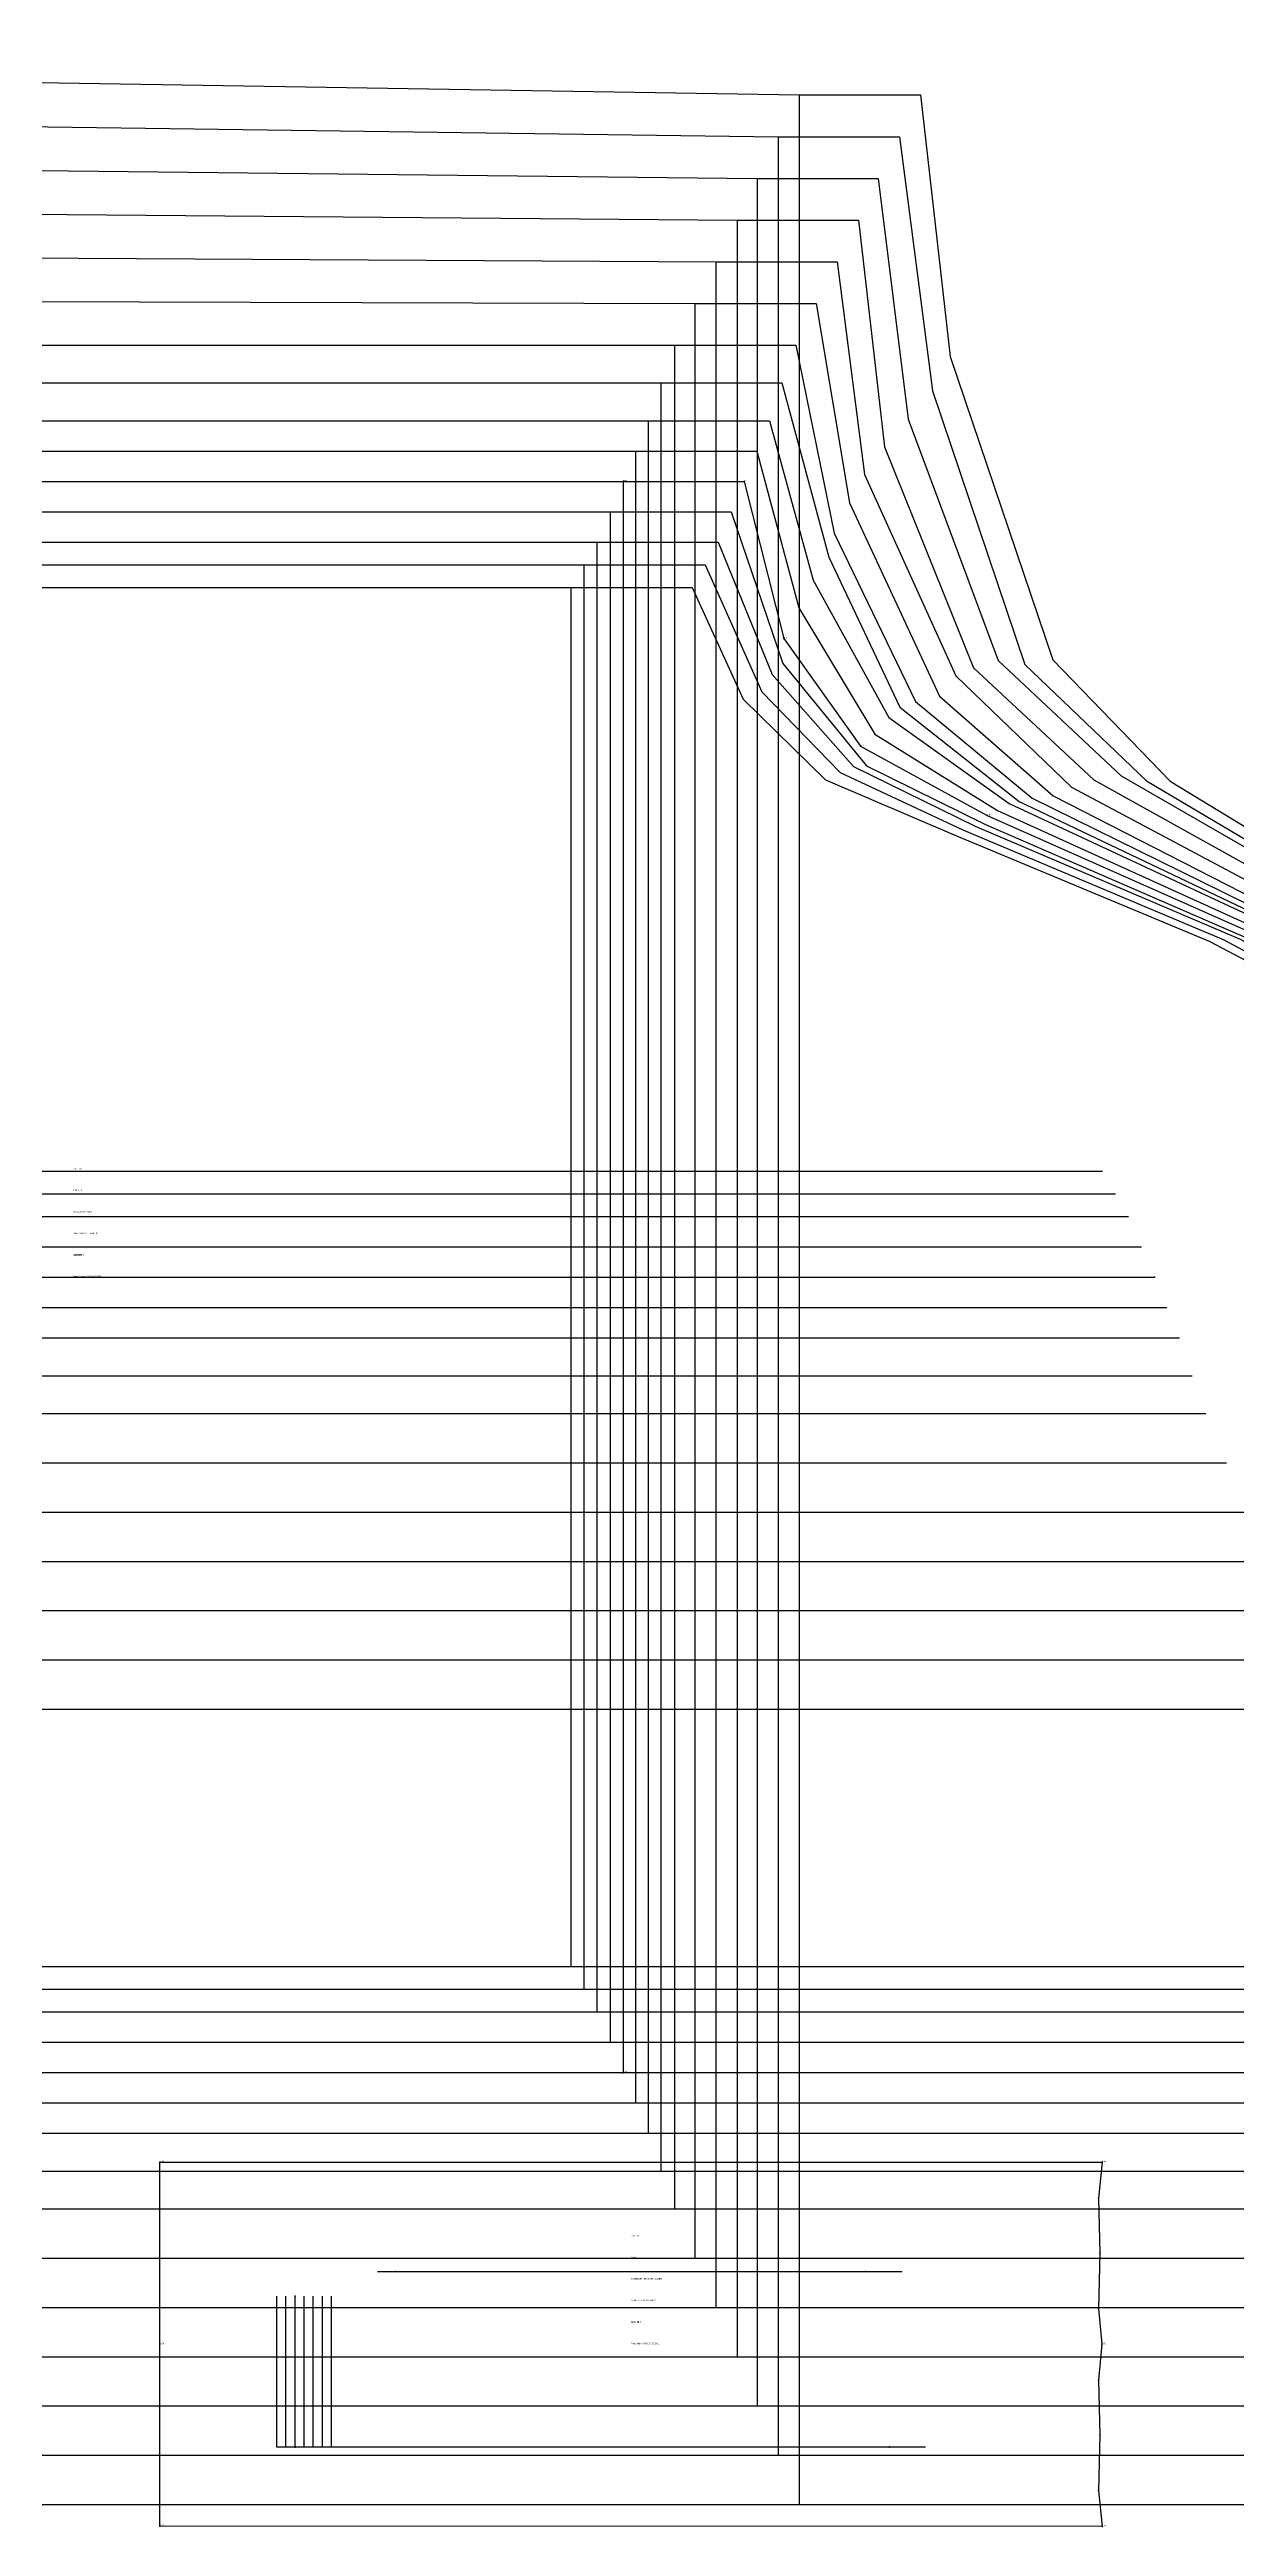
# Model space of a CAD drawing. Extents: x -35 to 1548, y 0 to 910.
# Drawn here: x 1117.8 to 1313.5, y 491.2 to 899.8 of the extents above; entities that cross this region are included whole.
import ezdxf

# ---------------------------------------------------------------- set-up
doc = ezdxf.new("R2010")
doc.units = 0

# ---------------------------------------------------------------- blocks, each defined once
blk = doc.blocks.new('GMX1416S18BK_42')
at = {"layer": '1'}
for points in [[(777.8446, 811.017), (973.9453, 811.017), (973.9453, 811.017), (1203.7848, 811.017), (1203.7848, 811.017), (1223.7848, 811.017)], [(1223.7848, 811.017), (1232.2099, 792.6147), (1245.7558, 779.3025), (1267.0003, 770.217), (1309.0526, 752.7037), (1376.5581, 717.0954), (1422.2299, 686.2674), (1441.0386, 670.0063), (1465.6588, 647.667)], [(1457.8813, 583.5193), (777.8446, 583.5193)]]:
    blk.add_lwpolyline(points, dxfattribs=at)
at = {"layer": '5'}
blk.add_line((926.4371, 714.7687), (1291.4224, 714.7687), dxfattribs=at)
at = {"layer": '6'}
blk.add_line((1457.8813, 583.5193), (777.8446, 583.5193), dxfattribs=at)
at = {"layer": '7'}
blk.add_line((926.4371, 714.7687), (1291.4224, 714.7687), dxfattribs=at)
at = {"layer": '8'}
blk.add_line((1203.7848, 811.017), (1203.7848, 583.5193), dxfattribs=at)
at = {"layer": '1'}
for s, p in [('SIZE: 42', (1121.7504, 700.8242)), ('Piece Name: GMX1416S18BK', (1121.7504, 697.2681))]:
    blk.add_text(s, height=0.25, dxfattribs=at).set_placement(p)
blk = doc.blocks.new('GMX1416S18BK_44')
at = {"layer": '1'}
for points in [[(772.4928, 814.7686), (977.3412, 814.7686), (977.3412, 814.7686), (1205.9311, 814.7686), (1205.9311, 814.7686), (1225.9336, 814.7686)], [(1225.9336, 814.7686), (1235.263, 793.8339), (1248.2069, 780.5217), (1268.4227, 771.0831), (1311.3639, 752.978), (1380.264, 716.2546), (1426.8476, 684.5123), (1446.017, 667.794), (1471.0106, 644.9619)], [(1462.5295, 579.7703), (772.4928, 579.7703)]]:
    blk.add_lwpolyline(points, dxfattribs=at)
at = {"layer": '5'}
blk.add_line((928.586, 711.0197), (1293.5713, 711.0197), dxfattribs=at)
at = {"layer": '6'}
blk.add_line((1462.5295, 579.7703), (772.4928, 579.7703), dxfattribs=at)
at = {"layer": '7'}
blk.add_line((928.586, 711.0197), (1293.5713, 711.0197), dxfattribs=at)
at = {"layer": '8'}
blk.add_line((1205.9311, 814.7686), (1205.9311, 579.7703), dxfattribs=at)
at = {"layer": '1'}
for s, p in [('SIZE: 44', (1121.7504, 700.8242)), ('Piece Name: GMX1416S18BK', (1121.7504, 697.2681))]:
    blk.add_text(s, height=0.25, dxfattribs=at).set_placement(p)
blk = doc.blocks.new('GMX1416S18BK_46')
at = {"layer": '1'}
for points in [[(767.1385, 818.5176), (980.7398, 818.5176), (980.7398, 818.5176), (1208.0799, 818.5176), (1208.0799, 818.5176), (1228.0799, 818.5176)], [(1228.0799, 818.5176), (1236.9572, 796.7066), (1250.3862, 781.4844), (1270.4699, 771.6851), (1314.1681, 753.0237), (1384.2442, 715.2564), (1431.5923, 682.6733), (1451.0589, 665.5359), (1476.3624, 642.2568)], [(1467.1752, 576.0187), (767.1385, 576.0187)]]:
    blk.add_lwpolyline(points, dxfattribs=at)
at = {"layer": '5'}
blk.add_line((930.7323, 707.2681), (1295.7176, 707.2681), dxfattribs=at)
at = {"layer": '6'}
blk.add_line((1467.1752, 576.0187), (767.1385, 576.0187), dxfattribs=at)
at = {"layer": '7'}
blk.add_line((930.7323, 707.2681), (1295.7176, 707.2681), dxfattribs=at)
at = {"layer": '8'}
blk.add_line((1208.0799, 818.5176), (1208.0799, 576.0187), dxfattribs=at)
at = {"layer": '1'}
for s, p in [('SIZE: 46', (1121.7504, 700.8242)), ('Piece Name: GMX1416S18BK', (1121.7504, 697.2681))]:
    blk.add_text(s, height=0.25, dxfattribs=at).set_placement(p)
blk = doc.blocks.new('GMX1416S18BK_48')
at = {"layer": '1'}
for points in [[(761.7867, 823.5189), (984.1383, 823.5189), (984.1383, 823.5189), (1210.2288, 823.5189), (1210.2288, 823.5189), (1230.2287, 823.5189)], [(1230.2287, 823.5189), (1238.7403, 798.5176), (1252.535, 781.6114), (1272.1616, 771.9467), (1316.7157, 752.5589), (1388.1101, 713.4479), (1436.2989, 679.8006), (1456.083, 662.1425), (1481.7167, 638.3021)], [(1471.8234, 571.02), (761.7867, 571.02)]]:
    blk.add_lwpolyline(points, dxfattribs=at)
at = {"layer": '5'}
blk.add_line((932.8811, 702.2694), (1297.8664, 702.2694), dxfattribs=at)
at = {"layer": '6'}
blk.add_line((1471.8234, 571.02), (761.7867, 571.02), dxfattribs=at)
at = {"layer": '7'}
blk.add_line((932.8811, 702.2694), (1297.8664, 702.2694), dxfattribs=at)
at = {"layer": '8'}
blk.add_line((1210.2288, 823.5189), (1210.2288, 571.02), dxfattribs=at)
at = {"layer": '1'}
for s, p in [('SIZE: 48', (1121.7504, 700.8242)), ('Piece Name: GMX1416S18BK', (1121.7504, 697.2681))]:
    blk.add_text(s, height=0.25, dxfattribs=at).set_placement(p)
blk = doc.blocks.new('GMX1416S18BK_50')
at = {"layer": '1'}
for points in [[(756.4349, 828.5176), (987.5368, 828.5176), (987.5368, 828.5176), (1212.3776, 828.5176), (1212.3776, 828.5176), (1232.3776, 828.5176)], [(1232.3776, 828.5176), (1238.9206, 802.6121), (1251.5546, 784.8651), (1272.4359, 773.4402), (1318.1635, 753.1278), (1391.3739, 712.2922), (1440.7287, 677.2631), (1460.9649, 658.9218), (1487.0685, 634.3473)], [(1476.4716, 566.0187), (756.4349, 566.0187)]]:
    blk.add_lwpolyline(points, dxfattribs=at)
at = {"layer": '2'}
for p in [(1212.3776, 828.5176), (1212.3776, 828.5176), (1212.3776, 828.5176), (1232.3776, 828.5176), (1232.3776, 828.5176), (1300.0152, 697.2681), (1212.3776, 566.0187)]:
    blk.add_point(p, dxfattribs=at)
at = {"layer": '3'}
for p in [(1238.9206, 802.6121), (1251.5546, 784.8651), (1272.4359, 773.4402)]:
    blk.add_point(p, dxfattribs=at)
at = {"layer": '5'}
blk.add_line((935.0299, 697.2681), (1300.0152, 697.2681), dxfattribs=at)
at = {"layer": '6'}
blk.add_line((1476.4716, 566.0187), (756.4349, 566.0187), dxfattribs=at)
at = {"layer": '7'}
blk.add_line((935.0299, 697.2681), (1300.0152, 697.2681), dxfattribs=at)
at = {"layer": '8'}
blk.add_line((1212.3776, 828.5176), (1212.3776, 566.0187), dxfattribs=at)
at = {"layer": '1'}
for s, p in [('SIZE: 50', (1121.7504, 715.0481)), ('Fabric: 1', (1121.7504, 711.4922)), ('CATEGORY: BACK', (1121.7504, 707.9362)), ('ANNOTATION: 1XFABRIC', (1121.7504, 704.3801)), ('Quantity: 0', (1121.7504, 700.8242)), ('Piece Name: GMX1416S18BK', (1121.7504, 697.2681))]:
    blk.add_text(s, height=0.25, dxfattribs=at).set_placement(p)
at = {"layer": '2'}
for s, p in [('# 16', (1212.3776, 828.5176)), ('# 5', (1212.3776, 828.5176)), ('# 6', (1232.3776, 828.5176)), ('# 6', (1232.3776, 828.5176)), ('# 17', (1212.3776, 566.0187))]:
    blk.add_text(s, height=0.25, dxfattribs=at).set_placement(p)
at = {"layer": '3'}
for s, p in [('# 7', (1238.9206, 802.6121)), ('# 8', (1251.5546, 784.8651)), ('# 9', (1272.4359, 773.4402))]:
    blk.add_text(s, height=0.25, dxfattribs=at).set_placement(p)
at = {"layer": '8'}
blk.add_text('O', height=0.25, dxfattribs=at).set_placement((1212.3776, 828.5176))
blk = doc.blocks.new('GMX1416S18BK_52')
at = {"layer": '1'}
for points in [[(751.0018, 833.5188), (990.8541, 833.5188), (990.8541, 833.5188), (1214.4452, 833.5188), (1214.4452, 833.5188), (1234.4451, 833.5188)], [(1234.4451, 833.5188), (1241.3895, 807.6794), (1253.9015, 786.854), (1274.1504, 774.2428), (1320.762, 753.0872), (1395.3211, 710.7149), (1445.5242, 674.4793), (1466.0728, 655.5537), (1492.499, 630.3519)], [(1481.0385, 561.02), (751.0018, 561.02)]]:
    blk.add_lwpolyline(points, dxfattribs=at)
at = {"layer": '5'}
blk.add_line((937.0975, 692.2694), (1302.0828, 692.2694), dxfattribs=at)
at = {"layer": '6'}
blk.add_line((1481.0385, 561.02), (751.0018, 561.02), dxfattribs=at)
at = {"layer": '7'}
blk.add_line((937.0975, 692.2694), (1302.0828, 692.2694), dxfattribs=at)
at = {"layer": '8'}
blk.add_line((1214.4452, 833.5188), (1214.4452, 561.02), dxfattribs=at)
at = {"layer": '1'}
for s, p in [('SIZE: 52', (1121.7504, 700.8242)), ('Piece Name: GMX1416S18BK', (1121.7504, 697.2681))]:
    blk.add_text(s, height=0.25, dxfattribs=at).set_placement(p)
blk = doc.blocks.new('GMX1416S18BK_54')
at = {"layer": '1'}
for points in [[(745.5713, 838.5175), (994.1738, 838.5175), (994.1738, 838.5175), (1216.5153, 838.5175), (1216.5153, 838.5175), (1236.5152, 838.5175)], [(1236.5152, 838.5175), (1243.7314, 812.2311), (1256.2282, 789.5616), (1276.03, 775.3782), (1323.5026, 753.3133), (1399.3597, 709.29), (1450.3655, 671.7691), (1471.2062, 652.2238), (1497.932, 626.359)], [(1485.608, 556.0187), (745.5713, 556.0187)]]:
    blk.add_lwpolyline(points, dxfattribs=at)
at = {"layer": '5'}
blk.add_line((939.165, 687.2682), (1304.1529, 687.2682), dxfattribs=at)
at = {"layer": '6'}
blk.add_line((1485.608, 556.0187), (745.5713, 556.0187), dxfattribs=at)
at = {"layer": '7'}
blk.add_line((939.165, 687.2682), (1304.1529, 687.2682), dxfattribs=at)
at = {"layer": '8'}
blk.add_line((1216.5153, 838.5175), (1216.5153, 556.0187), dxfattribs=at)
at = {"layer": '1'}
for s, p in [('SIZE: 54', (1121.7504, 700.8242)), ('Piece Name: GMX1416S18BK', (1121.7504, 697.2681))]:
    blk.add_text(s, height=0.25, dxfattribs=at).set_placement(p)
blk = doc.blocks.new('GMX1416S18BK_56')
at = {"layer": '1'}
for points in [[(740.1383, 844.7685), (997.4911, 844.7685), (997.4911, 844.7685), (1218.5828, 844.7685), (1218.5828, 844.7685), (1238.5828, 844.7685)], [(1238.5828, 844.7685), (1246.2892, 816.0538), (1258.0392, 791.2786), (1277.7115, 775.7567), (1326.0985, 752.6884), (1403.3297, 706.8566), (1455.1813, 667.9261), (1476.3242, 647.7051), (1503.3626, 621.1164)], [(1490.1749, 549.7704), (740.1383, 549.7704)]]:
    blk.add_lwpolyline(points, dxfattribs=at)
at = {"layer": '5'}
blk.add_line((941.2351, 681.0198), (1306.2205, 681.0198), dxfattribs=at)
at = {"layer": '6'}
blk.add_line((1490.1749, 549.7704), (740.1383, 549.7704), dxfattribs=at)
at = {"layer": '7'}
blk.add_line((941.2351, 681.0198), (1306.2205, 681.0198), dxfattribs=at)
at = {"layer": '8'}
blk.add_line((1218.5828, 844.7685), (1218.5828, 549.7704), dxfattribs=at)
at = {"layer": '1'}
for s, p in [('SIZE: 56', (1121.7504, 700.8242)), ('Piece Name: GMX1416S18BK', (1121.7504, 697.2681))]:
    blk.add_text(s, height=0.25, dxfattribs=at).set_placement(p)
blk = doc.blocks.new('GMX1416S18BK_58')
at = {"layer": '1'}
for points in [[(734.9338, 851.0169), (1001.0369, 851.0169), (1001.0369, 851.0169), (1220.879, 851.0169), (1220.879, 851.0169), (1240.879, 851.0169)], [(1240.879, 851.0169), (1247.2086, 819.9832), (1260.5919, 792.2235), (1279.8349, 776.2647), (1329.017, 752.0966), (1407.4064, 704.3039), (1459.9362, 663.8773), (1481.3027, 642.9477), (1508.567, 615.6021)], [(1494.9704, 543.5194), (734.9338, 543.5194)]]:
    blk.add_lwpolyline(points, dxfattribs=at)
at = {"layer": '5'}
blk.add_line((943.5313, 674.7688), (1308.5166, 674.7688), dxfattribs=at)
at = {"layer": '6'}
blk.add_line((1494.9704, 543.5194), (734.9338, 543.5194), dxfattribs=at)
at = {"layer": '7'}
blk.add_line((943.5313, 674.7688), (1308.5166, 674.7688), dxfattribs=at)
at = {"layer": '8'}
blk.add_line((1220.879, 851.0169), (1220.879, 543.5194), dxfattribs=at)
at = {"layer": '1'}
for s, p in [('SIZE: 58', (1121.7504, 700.8242)), ('Piece Name: GMX1416S18BK', (1121.7504, 697.2681))]:
    blk.add_text(s, height=0.25, dxfattribs=at).set_placement(p)
blk = doc.blocks.new('GMX1416S18BK_60')
at = {"layer": '1'}
for points in [[(728.2968, 859.1423), (1004.3999, 858.5124), (1004.3999, 858.5124), (1224.242, 857.8927), (1224.242, 857.8927), (1244.2419, 857.8927)], [(1244.2419, 857.8927), (1249.7334, 824.9844), (1264.5924, 793.0897), (1283.335, 776.6533), (1333.373, 751.0476), (1412.9741, 700.7251), (1466.177, 658.3884), (1487.7441, 636.5672), (1515.2066, 608.2691)], [(1500.8327, 535.394), (728.2968, 535.394)]]:
    blk.add_lwpolyline(points, dxfattribs=at)
at = {"layer": '5'}
blk.add_line((946.8943, 666.6434), (1311.8796, 666.6434), dxfattribs=at)
at = {"layer": '6'}
blk.add_line((1500.8327, 535.394), (728.2968, 535.394), dxfattribs=at)
at = {"layer": '7'}
blk.add_line((946.8943, 666.6434), (1311.8796, 666.6434), dxfattribs=at)
at = {"layer": '8'}
blk.add_line((1224.242, 857.8927), (1224.242, 535.394), dxfattribs=at)
at = {"layer": '1'}
for s, p in [('SIZE: 60', (1121.7504, 700.8242)), ('Piece Name: GMX1416S18BK', (1121.7504, 697.2681))]:
    blk.add_text(s, height=0.25, dxfattribs=at).set_placement(p)
blk = doc.blocks.new('GMX1416S18BK_62')
at = {"layer": '1'}
for points in [[(721.7334, 867.2678), (1007.8365, 866.008), (1007.8365, 866.008), (1227.6786, 864.7685), (1227.6786, 864.7685), (1247.6785, 864.7685)], [(1247.6785, 864.7685), (1252.1819, 829.658), (1267.2594, 796.4755), (1286.3221, 778.1189), (1337.3304, 750.9282), (1418.3056, 697.8143), (1472.278, 653.3668), (1494.0763, 630.5601), (1521.7674, 601.2079)], [(1506.7687, 527.2685), (721.7334, 527.2685)]]:
    blk.add_lwpolyline(points, dxfattribs=at)
at = {"layer": '5'}
blk.add_line((950.3309, 658.5179), (1315.3162, 658.5179), dxfattribs=at)
at = {"layer": '6'}
blk.add_line((1506.7687, 527.2685), (721.7334, 527.2685), dxfattribs=at)
at = {"layer": '7'}
blk.add_line((950.3309, 658.5179), (1315.3162, 658.5179), dxfattribs=at)
at = {"layer": '8'}
blk.add_line((1227.6786, 864.7685), (1227.6786, 527.2685), dxfattribs=at)
at = {"layer": '1'}
for s, p in [('SIZE: 62', (1121.7504, 700.8242)), ('Piece Name: GMX1416S18BK', (1121.7504, 697.2681))]:
    blk.add_text(s, height=0.25, dxfattribs=at).set_placement(p)
blk = doc.blocks.new('GMX1416S18BK_64')
at = {"layer": '1'}
for points in [[(715.2691, 875.3933), (1010.1225, 873.4933), (1010.1225, 873.4933), (1231.2143, 871.6442), (1231.2143, 871.6442), (1251.2142, 871.6442)], [(1251.2142, 871.6442), (1255.5017, 834.2427), (1270.1956, 797.7988), (1290.0025, 779.3152), (1341.8211, 750.5193), (1423.9088, 694.6088), (1478.4579, 648.0658), (1500.4035, 624.2889), (1528.2342, 593.9028)], [(1512.8037, 519.143), (715.2691, 519.143)]]:
    blk.add_lwpolyline(points, dxfattribs=at)
at = {"layer": '5'}
blk.add_line((953.8666, 650.3925), (1318.8519, 650.3925), dxfattribs=at)
at = {"layer": '6'}
blk.add_line((1512.8037, 519.143), (715.2691, 519.143), dxfattribs=at)
at = {"layer": '7'}
blk.add_line((953.8666, 650.3925), (1318.8519, 650.3925), dxfattribs=at)
at = {"layer": '8'}
blk.add_line((1231.2143, 871.6442), (1231.2143, 519.143), dxfattribs=at)
at = {"layer": '1'}
for s, p in [('SIZE: 64', (1121.7504, 700.8242)), ('Piece Name: GMX1416S18BK', (1121.7504, 697.2681))]:
    blk.add_text(s, height=0.25, dxfattribs=at).set_placement(p)
blk = doc.blocks.new('GMX1416S18BK_66')
at = {"layer": '1'}
for points in [[(708.5331, 883.5187), (1012.1367, 880.9889), (1012.1367, 880.9889), (1234.4781, 878.52), (1234.4781, 878.52), (1254.4781, 878.52)], [(1254.4781, 878.52), (1259.4083, 838.7842), (1274.2419, 799.0129), (1294.5365, 779.9655), (1347.0281, 749.7014), (1430.0124, 691.2331), (1485.006, 642.7877), (1507.0481, 618.1345), (1534.9678, 586.8137)], [(1518.567, 511.0176), (708.5331, 511.0176)]]:
    blk.add_lwpolyline(points, dxfattribs=at)
at = {"layer": '5'}
blk.add_line((957.1305, 642.267), (1322.1158, 642.267), dxfattribs=at)
at = {"layer": '6'}
blk.add_line((1518.567, 511.0176), (708.5331, 511.0176), dxfattribs=at)
at = {"layer": '7'}
blk.add_line((957.1305, 642.267), (1322.1158, 642.267), dxfattribs=at)
at = {"layer": '8'}
blk.add_line((1234.4781, 878.52), (1234.4781, 511.0176), dxfattribs=at)
at = {"layer": '1'}
for s, p in [('SIZE: 66', (1121.7504, 700.8242)), ('Piece Name: GMX1416S18BK', (1121.7504, 697.2681))]:
    blk.add_text(s, height=0.25, dxfattribs=at).set_placement(p)
blk = doc.blocks.new('GMX1416S18BK_68')
at = {"layer": '1'}
for points in [[(702.023, 891.6442), (1013.1273, 888.4743), (1013.1273, 888.4743), (1237.9681, 885.3958), (1237.9681, 885.3958), (1257.9681, 885.3958)], [(1257.9681, 885.3958), (1263.4316, 843.4629), (1278.631, 798.3246), (1298.6792, 779.145), (1351.8338, 747.6795), (1435.7478, 687.1107), (1491.2417, 637.0829), (1513.4235, 611.693), (1541.4803, 579.59)], [(1524.5563, 502.8921), (702.023, 502.8921)]]:
    blk.add_lwpolyline(points, dxfattribs=at)
at = {"layer": '5'}
blk.add_line((960.6204, 634.1415), (1325.6057, 634.1415), dxfattribs=at)
at = {"layer": '6'}
blk.add_line((1524.5563, 502.8921), (702.023, 502.8921), dxfattribs=at)
at = {"layer": '7'}
blk.add_line((960.6204, 634.1415), (1325.6057, 634.1415), dxfattribs=at)
at = {"layer": '8'}
blk.add_line((1237.9681, 885.3958), (1237.9681, 502.8921), dxfattribs=at)
at = {"layer": '1'}
for s, p in [('SIZE: 68', (1121.7504, 700.8242)), ('Piece Name: GMX1416S18BK', (1121.7504, 697.2681))]:
    blk.add_text(s, height=0.25, dxfattribs=at).set_placement(p)
blk = doc.blocks.new('GMX1416S18BK_70')
at = {"layer": '1'}
for points in [[(695.4698, 899.7696), (1014.0747, 895.9698), (1014.0747, 895.9698), (1241.4149, 892.2716), (1241.4149, 892.2716), (1261.4148, 892.2716)], [(1261.4148, 892.2716), (1266.3044, 849.1119), (1283.2309, 799.1247), (1302.634, 779.0663), (1356.5251, 746.2419), (1441.4577, 683.2931), (1497.4977, 631.4796), (1519.8294, 605.2592), (1548.031, 572.2697)], [(1530.5025, 494.7667), (695.4698, 494.7667)]]:
    blk.add_lwpolyline(points, dxfattribs=at)
at = {"layer": '5'}
blk.add_line((964.0672, 626.0161), (1329.0525, 626.0161), dxfattribs=at)
at = {"layer": '6'}
blk.add_line((1530.5025, 494.7667), (695.4698, 494.7667), dxfattribs=at)
at = {"layer": '7'}
blk.add_line((964.0672, 626.0161), (1329.0525, 626.0161), dxfattribs=at)
at = {"layer": '8'}
blk.add_line((1241.4149, 892.2716), (1241.4149, 494.7667), dxfattribs=at)
at = {"layer": '1'}
for s, p in [('SIZE: 70', (1121.7504, 700.8242)), ('Piece Name: GMX1416S18BK', (1121.7504, 697.2681))]:
    blk.add_text(s, height=0.25, dxfattribs=at).set_placement(p)
blk = doc.blocks.new('GMX1416S18YL_42')
at = {"layer": '1'}
for points in [[(1135.9998, 551.269), (1291.3818, 551.3096)], [(1135.9998, 521.2563), (1135.9998, 551.269)], [(1291.3818, 551.3096), (1290.8027, 545.3584), (1291.0109, 536.2576), (1291.0109, 536.2576), (1290.8027, 527.1567), (1291.3335, 521.2563)], [(1135.9998, 491.2437), (1135.9998, 521.2563)], [(1291.3335, 521.2563), (1290.8027, 515.3559), (1291.0109, 506.2551), (1291.0109, 506.2551), (1290.8027, 497.1542), (1291.3818, 491.203)], [(1291.3818, 491.203), (1135.9998, 491.2437)]]:
    blk.add_lwpolyline(points, dxfattribs=at)
at = {"layer": '5'}
blk.add_line((1180.874, 533.2756), (1258.405, 533.2756), dxfattribs=at)
at = {"layer": '7'}
blk.add_line((1180.874, 533.2756), (1258.405, 533.2756), dxfattribs=at)
at = {"layer": '8'}
blk.add_lwpolyline([(1262.2759, 504.2612), (1164.2852, 504.2612), (1164.2852, 529.204)], dxfattribs=at)
at = {"layer": '1'}
for s, p in [('SIZE: 42', (1213.6908, 524.8123)), ('Piece Name: GMX1416S18YL', (1213.6908, 521.2563))]:
    blk.add_text(s, height=0.25, dxfattribs=at).set_placement(p)
blk = doc.blocks.new('GMX1416S18YL_44')
at = {"layer": '1'}
for points in [[(1135.9998, 551.269), (1291.3818, 551.3096)], [(1135.9998, 521.2563), (1135.9998, 551.269)], [(1291.3818, 551.3096), (1290.8027, 545.3584), (1291.0109, 536.2576), (1291.0109, 536.2576), (1290.8027, 527.1567), (1291.3335, 521.2563)], [(1135.9998, 491.2437), (1135.9998, 521.2563)], [(1291.3335, 521.2563), (1290.8027, 515.3559), (1291.0109, 506.2551), (1291.0109, 506.2551), (1290.8027, 497.1542), (1291.3818, 491.203)], [(1291.3818, 491.203), (1135.9998, 491.2437)]]:
    blk.add_lwpolyline(points, dxfattribs=at)
at = {"layer": '5'}
blk.add_line((1179.3729, 533.2756), (1256.9038, 533.2756), dxfattribs=at)
at = {"layer": '7'}
blk.add_line((1179.3729, 533.2756), (1256.9038, 533.2756), dxfattribs=at)
at = {"layer": '8'}
blk.add_lwpolyline([(1260.7748, 504.2612), (1162.7841, 504.2612), (1162.7841, 529.204)], dxfattribs=at)
at = {"layer": '1'}
for s, p in [('SIZE: 44', (1213.6908, 524.8123)), ('Piece Name: GMX1416S18YL', (1213.6908, 521.2563))]:
    blk.add_text(s, height=0.25, dxfattribs=at).set_placement(p)
blk = doc.blocks.new('GMX1416S18YL_46')
at = {"layer": '1'}
for points in [[(1135.9998, 551.269), (1291.3818, 551.3096)], [(1135.9998, 521.2563), (1135.9998, 551.269)], [(1291.3818, 551.3096), (1290.8027, 545.3584), (1291.0109, 536.2576), (1291.0109, 536.2576), (1290.8027, 527.1567), (1291.3335, 521.2563)], [(1135.9998, 491.2437), (1135.9998, 521.2563)], [(1291.3335, 521.2563), (1290.8027, 515.3559), (1291.0109, 506.2551), (1291.0109, 506.2551), (1290.8027, 497.1542), (1291.3818, 491.203)], [(1291.3818, 491.203), (1135.9998, 491.2437)]]:
    blk.add_lwpolyline(points, dxfattribs=at)
at = {"layer": '5'}
blk.add_line((1177.8717, 533.2756), (1255.4027, 533.2756), dxfattribs=at)
at = {"layer": '7'}
blk.add_line((1177.8717, 533.2756), (1255.4027, 533.2756), dxfattribs=at)
at = {"layer": '8'}
blk.add_lwpolyline([(1259.2736, 504.2612), (1161.283, 504.2612), (1161.283, 529.204)], dxfattribs=at)
at = {"layer": '1'}
for s, p in [('SIZE: 46', (1213.6908, 524.8123)), ('Piece Name: GMX1416S18YL', (1213.6908, 521.2563))]:
    blk.add_text(s, height=0.25, dxfattribs=at).set_placement(p)
blk = doc.blocks.new('GMX1416S18YL_48')
at = {"layer": '1'}
for points in [[(1135.9998, 551.269), (1291.3818, 551.3096)], [(1135.9998, 521.2563), (1135.9998, 551.269)], [(1291.3818, 551.3096), (1290.8027, 545.3584), (1291.0109, 536.2576), (1291.0109, 536.2576), (1290.8027, 527.1567), (1291.3335, 521.2563)], [(1135.9998, 491.2437), (1135.9998, 521.2563)], [(1291.3335, 521.2563), (1290.8027, 515.3559), (1291.0109, 506.2551), (1291.0109, 506.2551), (1290.8027, 497.1542), (1291.3818, 491.203)], [(1291.3818, 491.203), (1135.9998, 491.2437)]]:
    blk.add_lwpolyline(points, dxfattribs=at)
at = {"layer": '5'}
blk.add_line((1176.3706, 533.2756), (1253.9015, 533.2756), dxfattribs=at)
at = {"layer": '7'}
blk.add_line((1176.3706, 533.2756), (1253.9015, 533.2756), dxfattribs=at)
at = {"layer": '8'}
blk.add_lwpolyline([(1257.7725, 504.2612), (1159.7818, 504.2612), (1159.7818, 529.204)], dxfattribs=at)
at = {"layer": '1'}
for s, p in [('SIZE: 48', (1213.6908, 524.8123)), ('Piece Name: GMX1416S18YL', (1213.6908, 521.2563))]:
    blk.add_text(s, height=0.25, dxfattribs=at).set_placement(p)
blk = doc.blocks.new('GMX1416S18YL_50')
at = {"layer": '1'}
for points in [[(1135.9998, 551.269), (1291.3818, 551.3096)], [(1135.9998, 521.2563), (1135.9998, 551.269)], [(1291.3818, 551.3096), (1290.8027, 545.3584), (1291.0109, 536.2576), (1291.0109, 536.2576), (1290.8027, 527.1567), (1291.3335, 521.2563)], [(1135.9998, 491.2437), (1135.9998, 521.2563)], [(1291.3335, 521.2563), (1290.8027, 515.3559), (1291.0109, 506.2551), (1291.0109, 506.2551), (1290.8027, 497.1542), (1291.3818, 491.203)], [(1291.3818, 491.203), (1135.9998, 491.2437)]]:
    blk.add_lwpolyline(points, dxfattribs=at)
at = {"layer": '2'}
for p in [(1135.9998, 551.269), (1135.9998, 551.269), (1291.3818, 551.3096), (1291.3818, 551.3096), (1290.8027, 545.3584), (1291.0109, 536.2576), (1291.0109, 536.2576), (1174.8694, 533.2756), (1252.4004, 533.2756), (1158.2807, 529.204), (1290.8027, 527.1567), (1135.9998, 521.2563), (1135.9998, 521.2563), (1291.3335, 521.2563), (1291.3335, 521.2563), (1290.8027, 515.3559), (1158.2807, 504.2612), (1256.2714, 504.2612), (1291.0109, 506.2551), (1291.0109, 506.2551), (1290.8027, 497.1542), (1135.9998, 491.2437), (1135.9998, 491.2437), (1291.3818, 491.203), (1291.3818, 491.203)]:
    blk.add_point(p, dxfattribs=at)
at = {"layer": '4'}
for p in [(1291.0109, 536.2576, -3.998), (1135.9998, 521.2563, -3.998), (1135.9998, 521.2563, -3.998), (1291.3335, 521.2563, -3.998), (1291.0109, 506.2551, -3.998)]:
    blk.add_point(p, dxfattribs=at)
at = {"layer": '5'}
blk.add_line((1174.8694, 533.2756), (1252.4004, 533.2756), dxfattribs=at)
at = {"layer": '7'}
blk.add_line((1174.8694, 533.2756), (1252.4004, 533.2756), dxfattribs=at)
at = {"layer": '8'}
blk.add_lwpolyline([(1256.2714, 504.2612), (1158.2807, 504.2612), (1158.2807, 529.204)], dxfattribs=at)
at = {"layer": '1'}
for s, p in [('SIZE: 50', (1213.6908, 539.0363)), ('Fabric: 1', (1213.6908, 535.4803)), ('CATEGORY: PLACKET LOWER', (1213.6908, 531.9243)), ('ANNOTATION: 1XFABRIC', (1213.6908, 528.3683)), ('Quantity: 0', (1213.6908, 524.8123)), ('Piece Name: GMX1416S18YL', (1213.6908, 521.2563))]:
    blk.add_text(s, height=0.25, dxfattribs=at).set_placement(p)
at = {"layer": '2'}
for p in [(1135.9998, 551.269), (1135.9998, 551.269), (1291.3818, 551.3096), (1291.3818, 551.3096), (1135.9998, 521.2563), (1135.9998, 521.2563), (1291.3335, 521.2563), (1135.9998, 491.2437), (1135.9998, 491.2437), (1291.3818, 491.203), (1291.3818, 491.203)]:
    blk.add_text('# 56', height=0.25, dxfattribs=at).set_placement(p)
at = {"layer": '8'}
blk.add_text('B', height=0.25, dxfattribs=at).set_placement((1256.2714, 504.2612))
blk = doc.blocks.new('GMX1416S18YL_52')
at = {"layer": '1'}
for points in [[(1135.9998, 551.269), (1291.3818, 551.3096)], [(1135.9998, 521.2563), (1135.9998, 551.269)], [(1291.3818, 551.3096), (1290.8027, 545.3584), (1291.0109, 536.2576), (1291.0109, 536.2576), (1290.8027, 527.1567), (1291.3335, 521.2563)], [(1135.9998, 491.2437), (1135.9998, 521.2563)], [(1291.3335, 521.2563), (1290.8027, 515.3559), (1291.0109, 506.2551), (1291.0109, 506.2551), (1290.8027, 497.1542), (1291.3818, 491.203)], [(1291.3818, 491.203), (1135.9998, 491.2437)]]:
    blk.add_lwpolyline(points, dxfattribs=at)
at = {"layer": '5'}
blk.add_line((1173.3683, 533.2756), (1250.8992, 533.2756), dxfattribs=at)
at = {"layer": '7'}
blk.add_line((1173.3683, 533.2756), (1250.8992, 533.2756), dxfattribs=at)
at = {"layer": '8'}
blk.add_lwpolyline([(1254.7702, 504.2612), (1156.7796, 504.2612), (1156.7796, 529.204)], dxfattribs=at)
at = {"layer": '1'}
for s, p in [('SIZE: 52', (1213.6908, 524.8123)), ('Piece Name: GMX1416S18YL', (1213.6908, 521.2563))]:
    blk.add_text(s, height=0.25, dxfattribs=at).set_placement(p)
blk = doc.blocks.new('GMX1416S18YL_54')
at = {"layer": '1'}
for points in [[(1135.9998, 551.269), (1291.3818, 551.3096)], [(1135.9998, 521.2563), (1135.9998, 551.269)], [(1291.3818, 551.3096), (1290.8027, 545.3584), (1291.0109, 536.2576), (1291.0109, 536.2576), (1290.8027, 527.1567), (1291.3335, 521.2563)], [(1135.9998, 491.2437), (1135.9998, 521.2563)], [(1291.3335, 521.2563), (1290.8027, 515.3559), (1291.0109, 506.2551), (1291.0109, 506.2551), (1290.8027, 497.1542), (1291.3818, 491.203)], [(1291.3818, 491.203), (1135.9998, 491.2437)]]:
    blk.add_lwpolyline(points, dxfattribs=at)
at = {"layer": '5'}
blk.add_line((1171.8672, 533.2756), (1249.3981, 533.2756), dxfattribs=at)
at = {"layer": '7'}
blk.add_line((1171.8672, 533.2756), (1249.3981, 533.2756), dxfattribs=at)
at = {"layer": '8'}
blk.add_lwpolyline([(1253.2691, 504.2612), (1155.2784, 504.2612), (1155.2784, 529.204)], dxfattribs=at)
at = {"layer": '1'}
for s, p in [('SIZE: 54', (1213.6908, 524.8123)), ('Piece Name: GMX1416S18YL', (1213.6908, 521.2563))]:
    blk.add_text(s, height=0.25, dxfattribs=at).set_placement(p)
blk = doc.blocks.new('GMX1416S18YL_56')
at = {"layer": '1'}
for points in [[(1135.9998, 551.269), (1291.3818, 551.3096)], [(1135.9998, 521.2563), (1135.9998, 551.269)], [(1291.3818, 551.3096), (1290.8027, 545.3584), (1291.0109, 536.2576), (1291.0109, 536.2576), (1290.8027, 527.1567), (1291.3335, 521.2563)], [(1135.9998, 491.2437), (1135.9998, 521.2563)], [(1291.3335, 521.2563), (1290.8027, 515.3559), (1291.0109, 506.2551), (1291.0109, 506.2551), (1290.8027, 497.1542), (1291.3818, 491.203)], [(1291.3818, 491.203), (1135.9998, 491.2437)]]:
    blk.add_lwpolyline(points, dxfattribs=at)
at = {"layer": '5'}
blk.add_line((1171.8672, 533.2756), (1249.3981, 533.2756), dxfattribs=at)
at = {"layer": '7'}
blk.add_line((1171.8672, 533.2756), (1249.3981, 533.2756), dxfattribs=at)
at = {"layer": '8'}
blk.add_lwpolyline([(1253.2691, 504.2612), (1155.2784, 504.2612), (1155.2784, 529.204)], dxfattribs=at)
at = {"layer": '1'}
for s, p in [('SIZE: 56', (1213.6908, 524.8123)), ('Piece Name: GMX1416S18YL', (1213.6908, 521.2563))]:
    blk.add_text(s, height=0.25, dxfattribs=at).set_placement(p)
blk = doc.blocks.new('GMX1416S18YL_58')
at = {"layer": '1'}
for points in [[(1135.9998, 551.269), (1291.3818, 551.3096)], [(1135.9998, 521.2563), (1135.9998, 551.269)], [(1291.3818, 551.3096), (1290.8027, 545.3584), (1291.0109, 536.2576), (1291.0109, 536.2576), (1290.8027, 527.1567), (1291.3335, 521.2563)], [(1135.9998, 491.2437), (1135.9998, 521.2563)], [(1291.3335, 521.2563), (1290.8027, 515.3559), (1291.0109, 506.2551), (1291.0109, 506.2551), (1290.8027, 497.1542), (1291.3818, 491.203)], [(1291.3818, 491.203), (1135.9998, 491.2437)]]:
    blk.add_lwpolyline(points, dxfattribs=at)
at = {"layer": '5'}
blk.add_line((1171.8672, 533.2756), (1249.3981, 533.2756), dxfattribs=at)
at = {"layer": '7'}
blk.add_line((1171.8672, 533.2756), (1249.3981, 533.2756), dxfattribs=at)
at = {"layer": '8'}
blk.add_lwpolyline([(1253.2691, 504.2612), (1155.2784, 504.2612), (1155.2784, 529.204)], dxfattribs=at)
at = {"layer": '1'}
for s, p in [('SIZE: 58', (1213.6908, 524.8123)), ('Piece Name: GMX1416S18YL', (1213.6908, 521.2563))]:
    blk.add_text(s, height=0.25, dxfattribs=at).set_placement(p)
blk = doc.blocks.new('GMX1416S18YL_60')
at = {"layer": '1'}
for points in [[(1135.9998, 551.269), (1291.3818, 551.3096)], [(1135.9998, 521.2563), (1135.9998, 551.269)], [(1291.3818, 551.3096), (1290.8027, 545.3584), (1291.0109, 536.2576), (1291.0109, 536.2576), (1290.8027, 527.1567), (1291.3335, 521.2563)], [(1135.9998, 491.2437), (1135.9998, 521.2563)], [(1291.3335, 521.2563), (1290.8027, 515.3559), (1291.0109, 506.2551), (1291.0109, 506.2551), (1290.8027, 497.1542), (1291.3818, 491.203)], [(1291.3818, 491.203), (1135.9998, 491.2437)]]:
    blk.add_lwpolyline(points, dxfattribs=at)
at = {"layer": '5'}
blk.add_line((1171.8672, 533.2756), (1249.3981, 533.2756), dxfattribs=at)
at = {"layer": '7'}
blk.add_line((1171.8672, 533.2756), (1249.3981, 533.2756), dxfattribs=at)
at = {"layer": '8'}
blk.add_lwpolyline([(1253.2691, 504.2612), (1155.2784, 504.2612), (1155.2784, 529.204)], dxfattribs=at)
at = {"layer": '1'}
for s, p in [('SIZE: 60', (1213.6908, 524.8123)), ('Piece Name: GMX1416S18YL', (1213.6908, 521.2563))]:
    blk.add_text(s, height=0.25, dxfattribs=at).set_placement(p)
blk = doc.blocks.new('GMX1416S18YL_62')
at = {"layer": '1'}
for points in [[(1135.9998, 551.269), (1291.3818, 551.3096)], [(1135.9998, 521.2563), (1135.9998, 551.269)], [(1291.3818, 551.3096), (1290.8027, 545.3584), (1291.0109, 536.2576), (1291.0109, 536.2576), (1290.8027, 527.1567), (1291.3335, 521.2563)], [(1135.9998, 491.2437), (1135.9998, 521.2563)], [(1291.3335, 521.2563), (1290.8027, 515.3559), (1291.0109, 506.2551), (1291.0109, 506.2551), (1290.8027, 497.1542), (1291.3818, 491.203)], [(1291.3818, 491.203), (1135.9998, 491.2437)]]:
    blk.add_lwpolyline(points, dxfattribs=at)
at = {"layer": '5'}
blk.add_line((1171.8672, 533.2756), (1249.3981, 533.2756), dxfattribs=at)
at = {"layer": '7'}
blk.add_line((1171.8672, 533.2756), (1249.3981, 533.2756), dxfattribs=at)
at = {"layer": '8'}
blk.add_lwpolyline([(1253.2691, 504.2612), (1155.2784, 504.2612), (1155.2784, 529.204)], dxfattribs=at)
at = {"layer": '1'}
for s, p in [('SIZE: 62', (1213.6908, 524.8123)), ('Piece Name: GMX1416S18YL', (1213.6908, 521.2563))]:
    blk.add_text(s, height=0.25, dxfattribs=at).set_placement(p)
blk = doc.blocks.new('GMX1416S18YL_64')
at = {"layer": '1'}
for points in [[(1135.9998, 551.269), (1291.3818, 551.3096)], [(1135.9998, 521.2563), (1135.9998, 551.269)], [(1291.3818, 551.3096), (1290.8027, 545.3584), (1291.0109, 536.2576), (1291.0109, 536.2576), (1290.8027, 527.1567), (1291.3335, 521.2563)], [(1135.9998, 491.2437), (1135.9998, 521.2563)], [(1291.3335, 521.2563), (1290.8027, 515.3559), (1291.0109, 506.2551), (1291.0109, 506.2551), (1290.8027, 497.1542), (1291.3818, 491.203)], [(1291.3818, 491.203), (1135.9998, 491.2437)]]:
    blk.add_lwpolyline(points, dxfattribs=at)
at = {"layer": '5'}
blk.add_line((1171.8672, 533.2756), (1249.3981, 533.2756), dxfattribs=at)
at = {"layer": '7'}
blk.add_line((1171.8672, 533.2756), (1249.3981, 533.2756), dxfattribs=at)
at = {"layer": '8'}
blk.add_lwpolyline([(1253.2691, 504.2612), (1155.2784, 504.2612), (1155.2784, 529.204)], dxfattribs=at)
at = {"layer": '1'}
for s, p in [('SIZE: 64', (1213.6908, 524.8123)), ('Piece Name: GMX1416S18YL', (1213.6908, 521.2563))]:
    blk.add_text(s, height=0.25, dxfattribs=at).set_placement(p)
blk = doc.blocks.new('GMX1416S18YL_66')
at = {"layer": '1'}
for points in [[(1135.9998, 551.269), (1291.3818, 551.3096)], [(1135.9998, 521.2563), (1135.9998, 551.269)], [(1291.3818, 551.3096), (1290.8027, 545.3584), (1291.0109, 536.2576), (1291.0109, 536.2576), (1290.8027, 527.1567), (1291.3335, 521.2563)], [(1135.9998, 491.2437), (1135.9998, 521.2563)], [(1291.3335, 521.2563), (1290.8027, 515.3559), (1291.0109, 506.2551), (1291.0109, 506.2551), (1290.8027, 497.1542), (1291.3818, 491.203)], [(1291.3818, 491.203), (1135.9998, 491.2437)]]:
    blk.add_lwpolyline(points, dxfattribs=at)
at = {"layer": '5'}
blk.add_line((1171.8672, 533.2756), (1249.3981, 533.2756), dxfattribs=at)
at = {"layer": '7'}
blk.add_line((1171.8672, 533.2756), (1249.3981, 533.2756), dxfattribs=at)
at = {"layer": '8'}
blk.add_lwpolyline([(1253.2691, 504.2612), (1155.2784, 504.2612), (1155.2784, 529.204)], dxfattribs=at)
at = {"layer": '1'}
for s, p in [('SIZE: 66', (1213.6908, 524.8123)), ('Piece Name: GMX1416S18YL', (1213.6908, 521.2563))]:
    blk.add_text(s, height=0.25, dxfattribs=at).set_placement(p)
blk = doc.blocks.new('GMX1416S18YL_68')
at = {"layer": '1'}
for points in [[(1135.9998, 551.269), (1291.3818, 551.3096)], [(1135.9998, 521.2563), (1135.9998, 551.269)], [(1291.3818, 551.3096), (1290.8027, 545.3584), (1291.0109, 536.2576), (1291.0109, 536.2576), (1290.8027, 527.1567), (1291.3335, 521.2563)], [(1135.9998, 491.2437), (1135.9998, 521.2563)], [(1291.3335, 521.2563), (1290.8027, 515.3559), (1291.0109, 506.2551), (1291.0109, 506.2551), (1290.8027, 497.1542), (1291.3818, 491.203)], [(1291.3818, 491.203), (1135.9998, 491.2437)]]:
    blk.add_lwpolyline(points, dxfattribs=at)
at = {"layer": '5'}
blk.add_line((1171.8672, 533.2756), (1249.3981, 533.2756), dxfattribs=at)
at = {"layer": '7'}
blk.add_line((1171.8672, 533.2756), (1249.3981, 533.2756), dxfattribs=at)
at = {"layer": '8'}
blk.add_lwpolyline([(1253.2691, 504.2612), (1155.2784, 504.2612), (1155.2784, 529.204)], dxfattribs=at)
at = {"layer": '1'}
for s, p in [('SIZE: 68', (1213.6908, 524.8123)), ('Piece Name: GMX1416S18YL', (1213.6908, 521.2563))]:
    blk.add_text(s, height=0.25, dxfattribs=at).set_placement(p)
blk = doc.blocks.new('GMX1416S18YL_70')
at = {"layer": '1'}
for points in [[(1135.9998, 551.269), (1291.3818, 551.3096)], [(1135.9998, 521.2563), (1135.9998, 551.269)], [(1291.3818, 551.3096), (1290.8027, 545.3584), (1291.0109, 536.2576), (1291.0109, 536.2576), (1290.8027, 527.1567), (1291.3335, 521.2563)], [(1135.9998, 491.2437), (1135.9998, 521.2563)], [(1291.3335, 521.2563), (1290.8027, 515.3559), (1291.0109, 506.2551), (1291.0109, 506.2551), (1290.8027, 497.1542), (1291.3818, 491.203)], [(1291.3818, 491.203), (1135.9998, 491.2437)]]:
    blk.add_lwpolyline(points, dxfattribs=at)
at = {"layer": '5'}
blk.add_line((1171.8672, 533.2756), (1249.3981, 533.2756), dxfattribs=at)
at = {"layer": '7'}
blk.add_line((1171.8672, 533.2756), (1249.3981, 533.2756), dxfattribs=at)
at = {"layer": '8'}
blk.add_lwpolyline([(1253.2691, 504.2612), (1155.2784, 504.2612), (1155.2784, 529.204)], dxfattribs=at)
at = {"layer": '1'}
for s, p in [('SIZE: 70', (1213.6908, 524.8123)), ('Piece Name: GMX1416S18YL', (1213.6908, 521.2563))]:
    blk.add_text(s, height=0.25, dxfattribs=at).set_placement(p)

msp = doc.modelspace()

# ---------------------------------------------------------------- block references
at = {"layer": '1'}
for name in ['GMX1416S18BK_70', 'GMX1416S18BK_68', 'GMX1416S18BK_66', 'GMX1416S18BK_64', 'GMX1416S18BK_62', 'GMX1416S18BK_60', 'GMX1416S18BK_58', 'GMX1416S18BK_56', 'GMX1416S18BK_54', 'GMX1416S18BK_52', 'GMX1416S18BK_50', 'GMX1416S18BK_48', 'GMX1416S18BK_46', 'GMX1416S18BK_44', 'GMX1416S18BK_42', 'GMX1416S18YL_50', 'GMX1416S18YL_42', 'GMX1416S18YL_44', 'GMX1416S18YL_46', 'GMX1416S18YL_48', 'GMX1416S18YL_52', 'GMX1416S18YL_54', 'GMX1416S18YL_56', 'GMX1416S18YL_58', 'GMX1416S18YL_60', 'GMX1416S18YL_62', 'GMX1416S18YL_64', 'GMX1416S18YL_66', 'GMX1416S18YL_68', 'GMX1416S18YL_70']:
    msp.add_blockref(name, (0, 0), dxfattribs=at)

doc.saveas('drawing.dxf')
